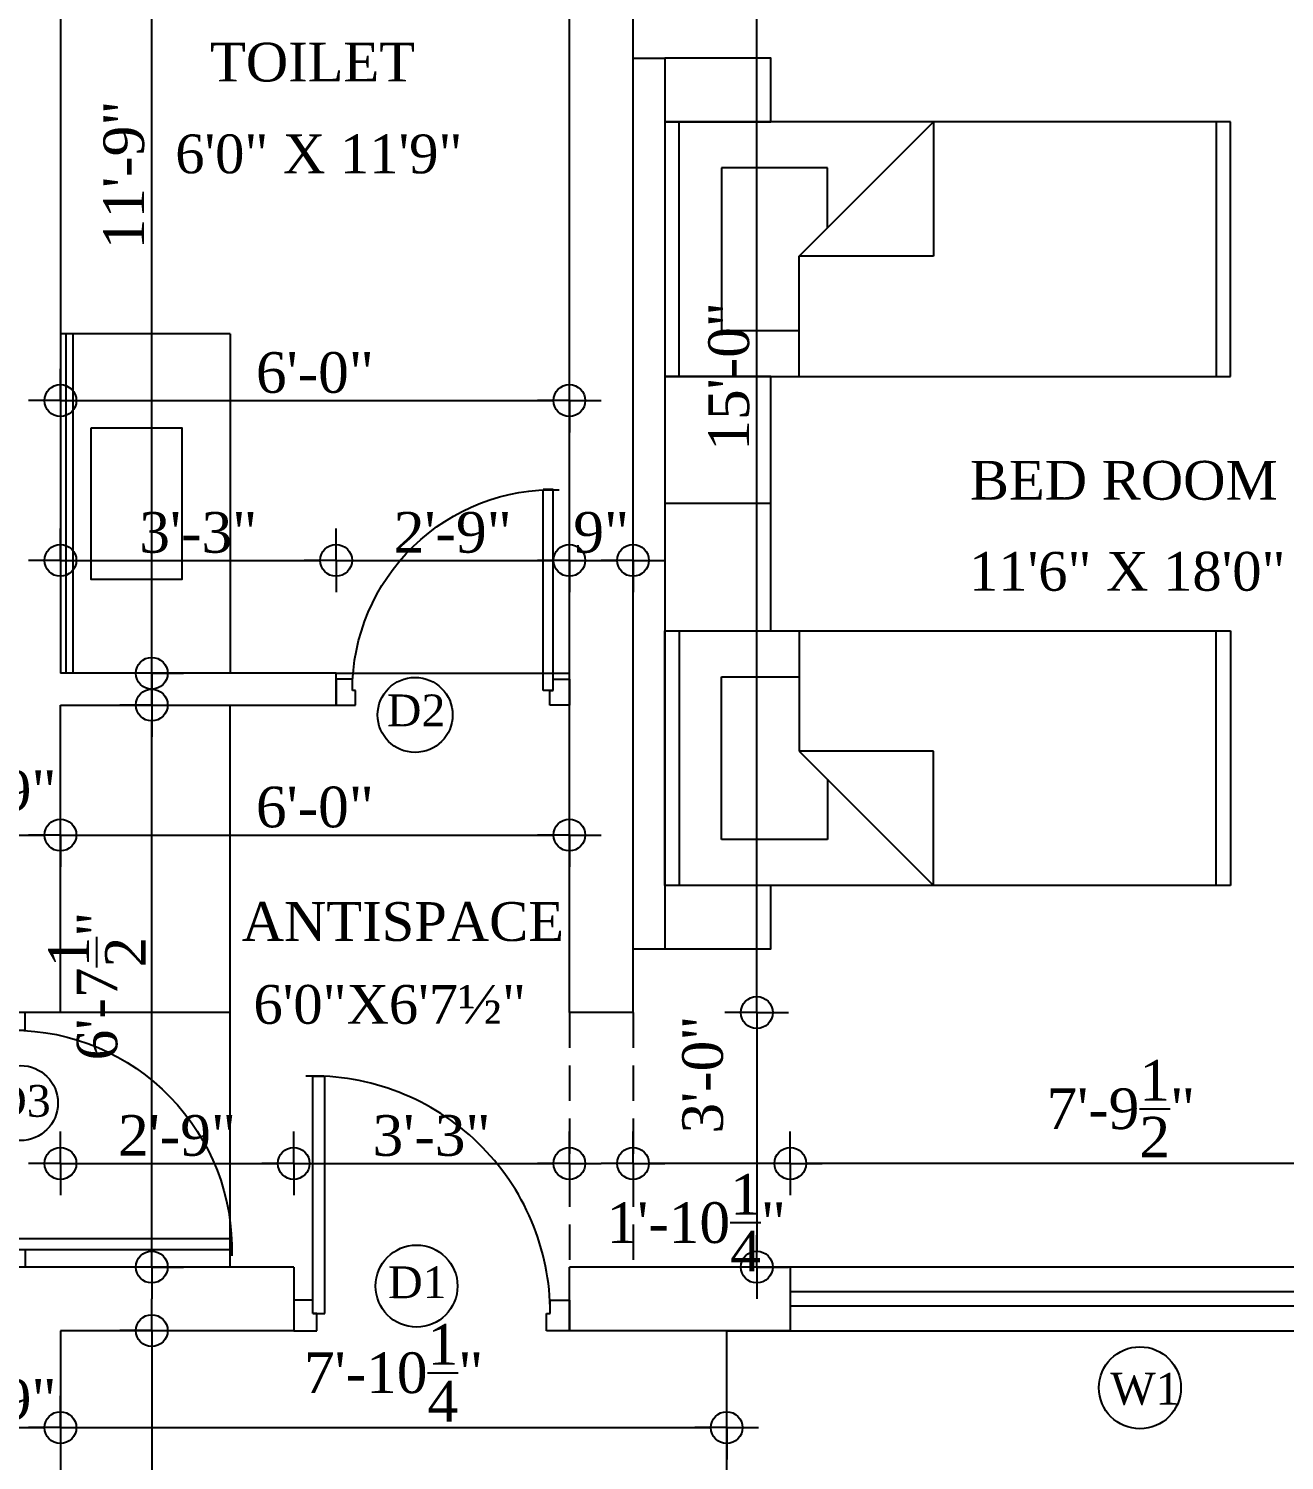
# Model space of a CAD drawing. Extents: x -4781 to 3971, y -2954 to -1072.
# Drawn here: x -2058 to -1880.4, y -2095 to -1892.5 of the extents above; entities that cross this region are included whole.
import ezdxf

# ---------------------------------------------------------------- set-up
doc = ezdxf.new("R2010")
doc.units = 0
doc.header["$LTSCALE"] = 20
doc.header["$MEASUREMENT"] = 0
doc.header["$PDMODE"] = 34
doc.linetypes.add('HIDDEN', pattern=[0.375, 0.25, -0.125])
doc.layers.get('0').update_dxf_attribs({"linetype": 'CONTINUOUS'})
doc.layers.get('DEFPOINTS').update_dxf_attribs({"linetype": 'CONTINUOUS'})
doc.layers.add('area', color=3, linetype='CONTINUOUS', plot=False)
for name, color, linetype in [('DIMLINE', 254, 'CONTINUOUS'), ('DOOR', 1, 'CONTINUOUS'), ('DOOR TEXT', 2, 'CONTINUOUS'), ('FURN', 10, 'CONTINUOUS'), ('glass', 4, 'CONTINUOUS'), ('PLUMBING', 6, 'CONTINUOUS'), ('text', 2, 'CONTINUOUS'), ('wall', 13, 'CONTINUOUS'), ('WINDOW', 4, 'CONTINUOUS'), ('window sill', 5, 'CONTINUOUS'), ('windowtext', 2, 'CONTINUOUS')]:
    doc.layers.add(name, color=color, linetype=linetype)
doc.styles.add('DIMTEXT', font='times_1.ttf')
doc.styles.add('style5', font='times_1.ttf')
doc.dimstyles.new('ARCH_48_0', dxfattribs={"dimtxt": 5.75, "dimasz": 2.25, "dimexe": 0.25, "dimexo": 0, "dimgap": 1, "dimtad": 1, "dimzin": 3, "dimdsep": 46, "dimlunit": 4, "dimtxsty": 'DIMTEXT', "dimblk": 'BLK', "dimcen": 0, "dimdle": 0.09375, "dimse1": 1, "dimse2": 1, "dimclrd": 254, "dimclrt": 3, "dimadec": 1, "dimazin": 0, "dimtfac": 1, "dimtix": 1, "dimtmove": 2, "dimatfit": 3, "dimldrblk": 'NONE', "dimfxl": 0.25, "dimtvp": 1.4625, "dimtolj": 1, "dimtzin": 15, "dimarcsym": 0})

# ---------------------------------------------------------------- blocks, each defined once
blk = doc.blocks.new('DR1H902')
at = {"color": 0}
for p, q in [((-0.5, 0), (-0.5, 1)), ((-0.5, 1), (-0.45, 1)), ((-0.45, 0), (-0.45, 1)), ((-0.5, 0), (-0.45, 0))]:
    blk.add_line(p, q, dxfattribs=at)
blk.add_arc((-0.5, 0), 1, 0, 91.70698, dxfattribs=at)
blk = doc.blocks.new('A$C3B4262AC')
at = {"layer": 'DOOR'}
for p, q in [((0, 4), (0, 0)), ((2.5, 4), (0, 4)), ((2.5, 2.25), (2.5, 4)), ((3, 2.25), (2.5, 2.25)), ((3, 0), (3, 2.25)), ((0, 0), (3, 0))]:
    blk.add_line(p, q, dxfattribs=at)
blk = doc.blocks.new('A$C1F9E242A')
blk.add_blockref('A$C3B4262AC', (0, 0))
at = {"xscale": -1}
blk.add_blockref('A$C3B4262AC', (36, 0), dxfattribs=at)
at = {"layer": 'DOOR', "xscale": -31, "yscale": 31, "zscale": 68.88888888888889}
blk.add_blockref('DR1H902', (18, 2.25), dxfattribs=at)
blk = doc.blocks.new('*U33')
at = {"xscale": -1}
blk.add_blockref('A$C1F9E242A', (0, -2), dxfattribs=at)
blk = doc.blocks.new('*U34')
at = {"xscale": -1}
blk.add_blockref('A$C1F9E242A', (0, -2), dxfattribs=at)
blk = doc.blocks.new('RECTANG')
for p, q in [((1, 1), (0, 1)), ((0, 1), (0, 0)), ((1, 0), (1, 1)), ((0, 0), (1, 0))]:
    blk.add_line(p, q)
blk = doc.blocks.new('BEDHOSP')
at = {"color": 0}
for p, q in [((-78, -18), (-78, 18)), ((-19, 18), (-19, 1)), ((-2, 18), (-2, -18)), ((-8, 11.5), (-19, 11.5)), ((-8, -11.5), (-8, 11.5)), ((-19, 1), (-38, -18)), ((-38, -18), (-38, 1)), ((-38, 1), (-19, 1)), ((-23, -3), (-23, -11.5)), ((-23, -11.5), (-8, -11.5))]:
    blk.add_line(p, q, dxfattribs=at)
at = {"color": 0, "xscale": 80, "yscale": 36, "zscale": 80}
blk.add_blockref('RECTANG', (-80, -18), dxfattribs=at)
blk = doc.blocks.new('BLK')
for q in [(0, 2), (-2, 0), (2, 0), (0, -2)]:
    blk.add_line((0, 0), q)
blk.add_circle((0, 0), 1)
blk = doc.blocks.new('*D87')
at = {"layer": 'DEFPOINTS', "color": 0, "lineweight": -2, "transparency": 16777216}
for p in [(-2053.55, -2006.54), (-2062.55, -2067.65), (-2053.55, -2067.65)]:
    blk.add_point(p, dxfattribs=at)
at = {"layer": 'DIMLINE', "color": 254, "lineweight": -2, "transparency": 16777216}
blk.add_line((-2060.3, -2006.54), (-2055.8, -2006.54), dxfattribs=at)
at = {"layer": 'DIMLINE', "color": 254, "lineweight": -2, "transparency": 16777216, "xscale": 2.25, "yscale": 2.25, "zscale": 2.25, "rotation": 180}
blk.add_blockref('BLK', (-2062.55, -2006.54), dxfattribs=at)
at = {"layer": 'DIMLINE', "color": 254, "lineweight": -2, "transparency": 16777216, "xscale": 2.25, "yscale": 2.25, "zscale": 2.25}
blk.add_blockref('BLK', (-2053.55, -2006.54), dxfattribs=at)
at = {"layer": 'DIMLINE', "color": 3, "lineweight": -2, "transparency": 16777216, "insert": (-2058.05, -2000.31), "char_height": 5.75, "attachment_point": 5, "style": 'DIMTEXT'}
blk.add_mtext('\\A1;9"', dxfattribs=at)
blk = doc.blocks.new('_None')
blk = doc.blocks.new('*D88')
at = {"layer": 'DEFPOINTS', "color": 0, "lineweight": -2, "transparency": 16777216}
for p in [(-2020.55, -2053), (-2053.55, -2067.65), (-2020.55, -2067.65)]:
    blk.add_point(p, dxfattribs=at)
at = {"layer": 'DIMLINE', "color": 254, "lineweight": -2, "transparency": 16777216}
blk.add_line((-2051.3, -2053), (-2022.8, -2053), dxfattribs=at)
at = {"layer": 'DIMLINE', "color": 254, "lineweight": -2, "transparency": 16777216, "xscale": 2.25, "yscale": 2.25, "zscale": 2.25, "rotation": 180}
blk.add_blockref('BLK', (-2053.55, -2053), dxfattribs=at)
at = {"layer": 'DIMLINE', "color": 254, "lineweight": -2, "transparency": 16777216, "xscale": 2.25, "yscale": 2.25, "zscale": 2.25}
blk.add_blockref('BLK', (-2020.55, -2053), dxfattribs=at)
at = {"layer": 'DIMLINE', "color": 3, "lineweight": -2, "transparency": 16777216, "insert": (-2037.05, -2049.07), "char_height": 5.75, "attachment_point": 5, "style": 'DIMTEXT'}
blk.add_mtext('\\A1;2\'-9"', dxfattribs=at)
blk = doc.blocks.new('*D89')
at = {"layer": 'DEFPOINTS', "color": 0, "lineweight": -2, "transparency": 16777216}
for p in [(-1981.55, -2053), (-2020.55, -2067.65), (-1981.55, -2067.66)]:
    blk.add_point(p, dxfattribs=at)
at = {"layer": 'DIMLINE', "color": 254, "lineweight": -2, "transparency": 16777216}
blk.add_line((-2018.3, -2053), (-1983.8, -2053), dxfattribs=at)
at = {"layer": 'DIMLINE', "color": 254, "lineweight": -2, "transparency": 16777216, "xscale": 2.25, "yscale": 2.25, "zscale": 2.25, "rotation": 180}
blk.add_blockref('BLK', (-2020.55, -2053), dxfattribs=at)
at = {"layer": 'DIMLINE', "color": 254, "lineweight": -2, "transparency": 16777216, "xscale": 2.25, "yscale": 2.25, "zscale": 2.25}
blk.add_blockref('BLK', (-1981.55, -2053), dxfattribs=at)
at = {"layer": 'DIMLINE', "color": 3, "lineweight": -2, "transparency": 16777216, "insert": (-2001.05, -2049.08), "char_height": 5.75, "attachment_point": 5, "style": 'DIMTEXT'}
blk.add_mtext('\\A1;3\'-3"', dxfattribs=at)
blk = doc.blocks.new('*D102')
at = {"layer": 'DEFPOINTS', "color": 0, "lineweight": -2, "transparency": 16777216}
for p in [(-2014.55, -1967.68), (-2053.55, -1983.65), (-2014.55, -1983.65)]:
    blk.add_point(p, dxfattribs=at)
at = {"layer": 'DIMLINE', "color": 254, "lineweight": -2, "transparency": 16777216}
blk.add_line((-2051.3, -1967.68), (-2016.8, -1967.68), dxfattribs=at)
at = {"layer": 'DIMLINE', "color": 254, "lineweight": -2, "transparency": 16777216, "xscale": 2.25, "yscale": 2.25, "zscale": 2.25, "rotation": 180}
blk.add_blockref('BLK', (-2053.55, -1967.68), dxfattribs=at)
at = {"layer": 'DIMLINE', "color": 254, "lineweight": -2, "transparency": 16777216, "xscale": 2.25, "yscale": 2.25, "zscale": 2.25}
blk.add_blockref('BLK', (-2014.55, -1967.68), dxfattribs=at)
at = {"layer": 'DIMLINE', "color": 3, "lineweight": -2, "transparency": 16777216, "insert": (-2034.05, -1963.76), "char_height": 5.75, "attachment_point": 5, "style": 'DIMTEXT'}
blk.add_mtext('\\A1;3\'-3"', dxfattribs=at)
blk = doc.blocks.new('*D103')
at = {"layer": 'DEFPOINTS', "color": 0, "lineweight": -2, "transparency": 16777216}
for p in [(-1981.55, -1967.68), (-2014.55, -1983.65), (-1981.55, -1983.65)]:
    blk.add_point(p, dxfattribs=at)
at = {"layer": 'DIMLINE', "color": 254, "lineweight": -2, "transparency": 16777216}
blk.add_line((-2012.3, -1967.68), (-1983.8, -1967.68), dxfattribs=at)
at = {"layer": 'DIMLINE', "color": 254, "lineweight": -2, "transparency": 16777216, "xscale": 2.25, "yscale": 2.25, "zscale": 2.25, "rotation": 180}
blk.add_blockref('BLK', (-2014.55, -1967.68), dxfattribs=at)
at = {"layer": 'DIMLINE', "color": 254, "lineweight": -2, "transparency": 16777216, "xscale": 2.25, "yscale": 2.25, "zscale": 2.25}
blk.add_blockref('BLK', (-1981.55, -1967.68), dxfattribs=at)
at = {"layer": 'DIMLINE', "color": 3, "lineweight": -2, "transparency": 16777216, "insert": (-1998.05, -1963.75), "char_height": 5.75, "attachment_point": 5, "style": 'DIMTEXT'}
blk.add_mtext('\\A1;2\'-9"', dxfattribs=at)
blk = doc.blocks.new('*D104')
at = {"layer": 'DEFPOINTS', "color": 0, "lineweight": -2, "transparency": 16777216}
for p in [(-2053.55, -1988.15), (-2040.63, -1988.15), (-2053.55, -2067.65)]:
    blk.add_point(p, dxfattribs=at)
at = {"layer": 'DIMLINE', "color": 254, "lineweight": -2, "transparency": 16777216}
blk.add_line((-2040.63, -2065.4), (-2040.63, -1990.4), dxfattribs=at)
at = {"layer": 'DIMLINE', "color": 254, "lineweight": -2, "transparency": 16777216, "xscale": 2.25, "yscale": 2.25, "zscale": 2.25}
for p, rotation in [((-2040.63, -1988.15), 90), ((-2040.63, -2067.65), 270)]:
    blk.add_blockref('BLK', p, dxfattribs=dict(at, rotation=rotation))
at = {"layer": 'DIMLINE', "color": 3, "lineweight": -2, "transparency": 16777216, "insert": (-2048.38, -2027.9), "char_height": 5.75, "attachment_point": 5, "rotation": 90, "style": 'DIMTEXT'}
blk.add_mtext('\\A1;6\'-7{\\H1.000000x;\\S1/2;}"', dxfattribs=at)
blk = doc.blocks.new('*D105')
at = {"layer": 'DEFPOINTS', "color": 0, "lineweight": -2, "transparency": 16777216}
for p in [(-2053.55, -2001.7), (-1981.55, -2001.7), (-1981.55, -2006.54)]:
    blk.add_point(p, dxfattribs=at)
at = {"layer": 'DIMLINE', "color": 254, "lineweight": -2, "transparency": 16777216}
blk.add_line((-2051.3, -2006.54), (-1983.8, -2006.54), dxfattribs=at)
at = {"layer": 'DIMLINE', "color": 254, "lineweight": -2, "transparency": 16777216, "xscale": 2.25, "yscale": 2.25, "zscale": 2.25, "rotation": 180}
blk.add_blockref('BLK', (-2053.55, -2006.54), dxfattribs=at)
at = {"layer": 'DIMLINE', "color": 254, "lineweight": -2, "transparency": 16777216, "xscale": 2.25, "yscale": 2.25, "zscale": 2.25}
blk.add_blockref('BLK', (-1981.55, -2006.54), dxfattribs=at)
at = {"layer": 'DIMLINE', "color": 3, "lineweight": -2, "transparency": 16777216, "insert": (-2017.55, -2002.61), "char_height": 5.75, "attachment_point": 5, "style": 'DIMTEXT'}
blk.add_mtext('\\A1;6\'-0"', dxfattribs=at)
blk = doc.blocks.new('*D108')
at = {"layer": 'DEFPOINTS', "color": 0, "lineweight": -2, "transparency": 16777216}
for p in [(-1972.55, -1967.68), (-1981.55, -1978.94), (-1972.55, -1978.94)]:
    blk.add_point(p, dxfattribs=at)
at = {"layer": 'DIMLINE', "color": 254, "lineweight": -2, "transparency": 16777216}
blk.add_line((-1979.3, -1967.68), (-1974.8, -1967.68), dxfattribs=at)
at = {"layer": 'DIMLINE', "color": 254, "lineweight": -2, "transparency": 16777216, "xscale": 2.25, "yscale": 2.25, "zscale": 2.25, "rotation": 180}
blk.add_blockref('BLK', (-1981.55, -1967.68), dxfattribs=at)
at = {"layer": 'DIMLINE', "color": 254, "lineweight": -2, "transparency": 16777216, "xscale": 2.25, "yscale": 2.25, "zscale": 2.25}
blk.add_blockref('BLK', (-1972.55, -1967.68), dxfattribs=at)
at = {"layer": 'DIMLINE', "color": 3, "lineweight": -2, "transparency": 16777216, "insert": (-1977.05, -1963.75), "char_height": 5.75, "attachment_point": 5, "style": 'DIMTEXT'}
blk.add_mtext('\\A1;9"', dxfattribs=at)
blk = doc.blocks.new('*D113')
at = {"layer": 'DEFPOINTS', "color": 0, "lineweight": -2, "transparency": 16777216}
for p in [(-1959.14, -1851.65), (-1869.89, -1851.65), (-1834.55, -1896.65)]:
    blk.add_point(p, dxfattribs=at)
at = {"layer": 'DIMLINE', "color": 254, "lineweight": -2, "transparency": 16777216}
blk.add_line((-1869.89, -1894.4), (-1869.89, -1853.9), dxfattribs=at)
at = {"layer": 'DIMLINE', "color": 254, "lineweight": -2, "transparency": 16777216, "xscale": 2.25, "yscale": 2.25, "zscale": 2.25}
for p, rotation in [((-1869.89, -1851.65), 90), ((-1869.89, -1896.65), 270)]:
    blk.add_blockref('BLK', p, dxfattribs=dict(at, rotation=rotation))
at = {"layer": 'DIMLINE', "color": 3, "lineweight": -2, "transparency": 16777216, "insert": (-1873.82, -1874.15), "char_height": 5.75, "attachment_point": 5, "rotation": 90, "style": 'DIMTEXT'}
blk.add_mtext('\\A1;3\'-9"', dxfattribs=at)
blk = doc.blocks.new('*D117')
at = {"layer": 'DEFPOINTS', "color": 0, "lineweight": -2, "transparency": 16777216}
for p in [(-1972.55, -2031.65), (-1972.55, -2067.65), (-1955.04, -2067.65)]:
    blk.add_point(p, dxfattribs=at)
at = {"layer": 'DIMLINE', "color": 254, "lineweight": -2, "transparency": 16777216}
blk.add_line((-1955.04, -2033.9), (-1955.04, -2065.4), dxfattribs=at)
at = {"layer": 'DIMLINE', "color": 254, "lineweight": -2, "transparency": 16777216, "xscale": 2.25, "yscale": 2.25, "zscale": 2.25}
for p, rotation in [((-1955.04, -2031.65), 90), ((-1955.04, -2067.65), 270)]:
    blk.add_blockref('BLK', p, dxfattribs=dict(at, rotation=rotation))
at = {"layer": 'DIMLINE', "color": 3, "lineweight": -2, "transparency": 16777216, "insert": (-1962.67, -2040.43), "char_height": 5.75, "attachment_point": 5, "rotation": 90, "style": 'DIMTEXT'}
blk.add_mtext('\\A1;3\'-0"', dxfattribs=at)
blk = doc.blocks.new('*D118')
at = {"layer": 'DEFPOINTS', "color": 0, "lineweight": -2, "transparency": 16777216}
for p in [(-1959.54, -1851.65), (-1955.04, -1851.65), (-1972.55, -2031.65)]:
    blk.add_point(p, dxfattribs=at)
at = {"layer": 'DIMLINE', "color": 254, "lineweight": -2, "transparency": 16777216}
blk.add_line((-1955.04, -2029.4), (-1955.04, -1853.9), dxfattribs=at)
at = {"layer": 'DIMLINE', "color": 254, "lineweight": -2, "transparency": 16777216, "xscale": 2.25, "yscale": 2.25, "zscale": 2.25}
for p, rotation in [((-1955.04, -1851.65), 90), ((-1955.04, -2031.65), 270)]:
    blk.add_blockref('BLK', p, dxfattribs=dict(at, rotation=rotation))
at = {"layer": 'DIMLINE', "color": 3, "lineweight": -2, "transparency": 16777216, "insert": (-1958.97, -1941.65), "char_height": 5.75, "attachment_point": 5, "rotation": 90, "style": 'DIMTEXT'}
blk.add_mtext('\\A1;15\'-0"', dxfattribs=at)
blk = doc.blocks.new('*D121')
at = {"layer": 'DEFPOINTS', "color": 0, "lineweight": -2, "transparency": 16777216}
for p in [(-1950.3, -2053), (-1950.3, -2067.65), (-1856.8, -2067.65)]:
    blk.add_point(p, dxfattribs=at)
at = {"layer": 'DIMLINE', "color": 254, "lineweight": -2, "transparency": 16777216}
blk.add_line((-1859.05, -2053), (-1948.05, -2053), dxfattribs=at)
at = {"layer": 'DIMLINE', "color": 254, "lineweight": -2, "transparency": 16777216, "xscale": 2.25, "yscale": 2.25, "zscale": 2.25, "rotation": 180}
blk.add_blockref('BLK', (-1950.3, -2053), dxfattribs=at)
at = {"layer": 'DIMLINE', "color": 254, "lineweight": -2, "transparency": 16777216, "xscale": 2.25, "yscale": 2.25, "zscale": 2.25}
blk.add_blockref('BLK', (-1856.8, -2053), dxfattribs=at)
at = {"layer": 'DIMLINE', "color": 3, "lineweight": -2, "transparency": 16777216, "insert": (-1903.55, -2045.25), "char_height": 5.75, "attachment_point": 5, "style": 'DIMTEXT'}
blk.add_mtext('\\A1;7\'-9{\\H1.000000x;\\S1/2;}"', dxfattribs=at)
blk = doc.blocks.new('*D122')
at = {"layer": 'DEFPOINTS', "color": 0, "lineweight": -2, "transparency": 16777216}
for p in [(-1972.55, -2053), (-1972.55, -2067.65), (-1950.3, -2067.65)]:
    blk.add_point(p, dxfattribs=at)
at = {"layer": 'DIMLINE', "color": 254, "lineweight": -2, "transparency": 16777216}
blk.add_line((-1952.55, -2053), (-1970.3, -2053), dxfattribs=at)
at = {"layer": 'DIMLINE', "color": 254, "lineweight": -2, "transparency": 16777216, "xscale": 2.25, "yscale": 2.25, "zscale": 2.25, "rotation": 180}
blk.add_blockref('BLK', (-1972.55, -2053), dxfattribs=at)
at = {"layer": 'DIMLINE', "color": 254, "lineweight": -2, "transparency": 16777216, "xscale": 2.25, "yscale": 2.25, "zscale": 2.25}
blk.add_blockref('BLK', (-1950.3, -2053), dxfattribs=at)
at = {"layer": 'DIMLINE', "color": 3, "lineweight": -2, "transparency": 16777216, "insert": (-1963.61, -2061.37), "char_height": 5.75, "attachment_point": 5, "style": 'DIMTEXT'}
blk.add_mtext('\\A1;1\'-10{\\H1.000000x;\\S1/4;}"', dxfattribs=at)
blk = doc.blocks.new('*D124')
at = {"layer": 'DEFPOINTS', "color": 0, "lineweight": -2, "transparency": 16777216}
for p in [(-1981.55, -1945.07), (-2053.55, -1956.28), (-1981.55, -1956.28)]:
    blk.add_point(p, dxfattribs=at)
at = {"layer": 'DIMLINE', "color": 254, "lineweight": -2, "transparency": 16777216}
blk.add_line((-2051.3, -1945.07), (-1983.8, -1945.07), dxfattribs=at)
at = {"layer": 'DIMLINE', "color": 254, "lineweight": -2, "transparency": 16777216, "xscale": 2.25, "yscale": 2.25, "zscale": 2.25, "rotation": 180}
blk.add_blockref('BLK', (-2053.55, -1945.07), dxfattribs=at)
at = {"layer": 'DIMLINE', "color": 254, "lineweight": -2, "transparency": 16777216, "xscale": 2.25, "yscale": 2.25, "zscale": 2.25}
blk.add_blockref('BLK', (-1981.55, -1945.07), dxfattribs=at)
at = {"layer": 'DIMLINE', "color": 3, "lineweight": -2, "transparency": 16777216, "insert": (-2017.55, -1941.14), "char_height": 5.75, "attachment_point": 5, "style": 'DIMTEXT'}
blk.add_mtext('\\A1;6\'-0"', dxfattribs=at)
blk = doc.blocks.new('*D151')
at = {"layer": 'DEFPOINTS', "color": 0, "lineweight": -2, "transparency": 16777216}
for p in [(-2053.55, -2090.37), (-2062.55, -2136.65), (-2053.55, -2136.65)]:
    blk.add_point(p, dxfattribs=at)
at = {"layer": 'DIMLINE', "color": 254, "lineweight": -2, "transparency": 16777216}
blk.add_line((-2060.3, -2090.37), (-2055.8, -2090.37), dxfattribs=at)
at = {"layer": 'DIMLINE', "color": 254, "lineweight": -2, "transparency": 16777216, "xscale": 2.25, "yscale": 2.25, "zscale": 2.25, "rotation": 180}
blk.add_blockref('BLK', (-2062.55, -2090.37), dxfattribs=at)
at = {"layer": 'DIMLINE', "color": 254, "lineweight": -2, "transparency": 16777216, "xscale": 2.25, "yscale": 2.25, "zscale": 2.25}
blk.add_blockref('BLK', (-2053.55, -2090.37), dxfattribs=at)
at = {"layer": 'DIMLINE', "color": 3, "lineweight": -2, "transparency": 16777216, "insert": (-2058.05, -2086.43), "char_height": 5.75, "attachment_point": 5, "style": 'DIMTEXT'}
blk.add_mtext('\\A1;9"', dxfattribs=at)
blk = doc.blocks.new('*D154')
at = {"layer": 'DEFPOINTS', "color": 0, "lineweight": -2, "transparency": 16777216}
for p in [(-1959.3, -2090.37), (-2053.55, -2111.66), (-1959.3, -2111.66)]:
    blk.add_point(p, dxfattribs=at)
at = {"layer": 'DIMLINE', "color": 254, "lineweight": -2, "transparency": 16777216}
blk.add_line((-2051.3, -2090.37), (-1961.55, -2090.37), dxfattribs=at)
at = {"layer": 'DIMLINE', "color": 254, "lineweight": -2, "transparency": 16777216, "xscale": 2.25, "yscale": 2.25, "zscale": 2.25, "rotation": 180}
blk.add_blockref('BLK', (-2053.55, -2090.37), dxfattribs=at)
at = {"layer": 'DIMLINE', "color": 254, "lineweight": -2, "transparency": 16777216, "xscale": 2.25, "yscale": 2.25, "zscale": 2.25}
blk.add_blockref('BLK', (-1959.3, -2090.37), dxfattribs=at)
at = {"layer": 'DIMLINE', "color": 3, "lineweight": -2, "transparency": 16777216, "insert": (-2006.42, -2082.61), "char_height": 5.75, "attachment_point": 5, "style": 'DIMTEXT'}
blk.add_mtext('\\A1;7\'-10{\\H1.000000x;\\S1/4;}"', dxfattribs=at)
blk = doc.blocks.new('*D155')
at = {"layer": 'DEFPOINTS', "color": 0, "lineweight": -2, "transparency": 16777216}
for p in [(-2053.55, -2076.65), (-2053.55, -2136.65), (-2040.63, -2136.65)]:
    blk.add_point(p, dxfattribs=at)
at = {"layer": 'DIMLINE', "color": 254, "lineweight": -2, "transparency": 16777216}
blk.add_line((-2040.63, -2078.9), (-2040.63, -2134.4), dxfattribs=at)
at = {"layer": 'DIMLINE', "color": 254, "lineweight": -2, "transparency": 16777216, "xscale": 2.25, "yscale": 2.25, "zscale": 2.25}
for p, rotation in [((-2040.63, -2076.65), 90), ((-2040.63, -2136.65), 270)]:
    blk.add_blockref('BLK', p, dxfattribs=dict(at, rotation=rotation))
at = {"layer": 'DIMLINE', "color": 3, "lineweight": -2, "transparency": 16777216, "insert": (-2044.55, -2106.65), "char_height": 5.75, "attachment_point": 5, "rotation": 90, "style": 'DIMTEXT'}
blk.add_mtext('\\A1;5\'-0"', dxfattribs=at)
blk = doc.blocks.new('*D203')
at = {"layer": 'DEFPOINTS', "color": 0, "lineweight": -2, "transparency": 16777216}
for p in [(-2040.63, -1842.65), (-2009.07, -1842.65), (-2014.55, -1983.65)]:
    blk.add_point(p, dxfattribs=at)
at = {"layer": 'DIMLINE', "color": 254, "lineweight": -2, "transparency": 16777216}
blk.add_line((-2040.63, -1981.4), (-2040.63, -1844.9), dxfattribs=at)
at = {"layer": 'DIMLINE', "color": 254, "lineweight": -2, "transparency": 16777216, "xscale": 2.25, "yscale": 2.25, "zscale": 2.25}
for p, rotation in [((-2040.63, -1842.65), 90), ((-2040.63, -1983.65), 270)]:
    blk.add_blockref('BLK', p, dxfattribs=dict(at, rotation=rotation))
at = {"layer": 'DIMLINE', "color": 3, "lineweight": -2, "transparency": 16777216, "insert": (-2044.56, -1913.15), "char_height": 5.75, "attachment_point": 5, "rotation": 90, "style": 'DIMTEXT'}
blk.add_mtext('\\A1;11\'-9"', dxfattribs=at)

msp = doc.modelspace()

# ---------------------------------------------------------------- linework, layer by layer
for p, q in [((-2029.546, -1935.654), (-2053.546, -1935.654)), ((-2029.546, -1935.654), (-2029.546, -1983.654)), ((-2014.546, -1983.654), (-1981.546, -1983.654)), ((-2029.545, -2031.654), (-2053.545, -2031.654)), ((-1959.296, -2145.654), (-1959.296, -2076.654))]:
    msp.add_line(p, q)
at = {"lineweight": -2}
msp.add_line((-2029.545, -2067.654), (-2029.545, -1988.154), dxfattribs=at)
at = {"linetype": 'HIDDEN'}
for p, q in [((-1981.545, -2031.654), (-1981.545, -2067.654)), ((-1972.545, -2031.654), (-1972.545, -2067.654))]:
    msp.add_line(p, q, dxfattribs=at)
at = {"layer": 'area', "lineweight": -2}
msp.add_lwpolyline([(-2272.546, -1713.654), (-2272.546, -1842.654), (-2290.546, -1842.654), (-2290.546, -2076.654), (-2156.796, -2076.654), (-2156.796, -2145.654), (-1959.296, -2145.654), (-1959.296, -2076.654), (-1825.546, -2076.654), (-1825.546, -1842.654), (-1843.546, -1842.654), (-1843.546, -1713.654), (-1981.546, -1713.654), (-1981.546, -1737.654), (-2134.546, -1737.654), (-2134.546, -1713.654), (-2272.546, -1713.654)], dxfattribs=at)
at = {"layer": 'DOOR TEXT', "color": 7}
for centre, radius in [((-2003.374, -1989.543), 5.306), ((-2059.205, -2044.451), 5.306), ((-2003.174, -2070.345), 5.796)]:
    msp.add_circle(centre, radius, dxfattribs=at)
at = {"layer": 'FURN'}
msp.add_line((-1953.046, -1959.654), (-1968.046, -1959.654), dxfattribs=at)
for points in [[(-1968.046, -1905.654), (-1953.046, -1905.654), (-1953.046, -1896.654), (-1968.046, -1896.654)], [(-1953.046, -1977.654), (-1953.046, -1941.654), (-1968.046, -1941.654), (-1968.046, -1977.654)], [(-1968.046, -2022.654), (-1953.046, -2022.654), (-1953.046, -2013.654), (-1968.046, -2013.654)]]:
    msp.add_lwpolyline(points, close=True, dxfattribs=at)
at = {"layer": 'glass'}
for p, q in [((-2052.796, -1935.654), (-2052.796, -1983.654)), ((-2051.796, -1935.654), (-2051.796, -1983.654))]:
    msp.add_line(p, q, dxfattribs=at)
at = {"layer": 'PLUMBING'}
msp.add_lwpolyline([(-2049.218, -1948.947), (-2036.394, -1948.947), (-2036.394, -1970.362), (-2049.218, -1970.362)], close=True, dxfattribs=at)
at = {"layer": 'wall'}
for p, q in [((-1981.545, -2031.654), (-1981.546, -1746.654)), ((-2053.546, -1842.654), (-2053.546, -1983.654)), ((-1972.545, -2031.654), (-1972.546, -1851.654)), ((-1972.546, -1896.654), (-1968.046, -1896.654)), ((-1968.046, -1896.654), (-1968.046, -2022.654)), ((-2014.546, -1983.654), (-2053.546, -1983.654)), ((-2014.546, -1988.154), (-2014.546, -1983.654)), ((-2053.546, -2031.654), (-2053.546, -1988.154)), ((-2053.546, -1988.154), (-2014.546, -1988.154)), ((-1972.545, -2022.654), (-1968.046, -2022.654)), ((-2053.545, -2031.654), (-2062.546, -2031.654)), ((-1972.545, -2031.654), (-1981.545, -2031.654)), ((-2020.545, -2067.654), (-2020.545, -2076.654)), ((-1981.547, -2076.654), (-1981.545, -2067.654)), ((-1950.296, -2067.654), (-1981.545, -2067.654)), ((-1950.296, -2076.654), (-1950.296, -2067.654)), ((-2020.545, -2076.654), (-2053.546, -2076.654)), ((-2053.546, -2076.654), (-2053.546, -2145.654)), ((-1950.296, -2076.654), (-1981.545, -2076.654))]:
    msp.add_line(p, q, dxfattribs=at)
at = {"layer": 'wall', "lineweight": -2}
msp.add_line((-2020.545, -2067.654), (-2095.547, -2067.654), dxfattribs=at)
at = {"layer": 'WINDOW'}
for p, q in [((-1856.796, -2071.154), (-1950.296, -2071.154)), ((-1950.296, -2073.154), (-1856.796, -2073.154))]:
    msp.add_line(p, q, dxfattribs=at)
at = {"layer": 'window sill'}
for p, q in [((-1856.796, -2067.654), (-1950.296, -2067.654)), ((-1950.296, -2076.654), (-1856.796, -2076.654))]:
    msp.add_line(p, q, dxfattribs=at)
at = {"layer": 'windowtext', "color": 7}
msp.add_circle((-1900.841, -2084.734), 5.796, dxfattribs=at)

# ---------------------------------------------------------------- block references
at = {"layer": 'DOOR'}
for name, p, xscale, yscale, zscale in [('*U33', (-2014.545, -1986.321), -0.9166267099694778, 0.9166267099615197, 0.9166267099589175), ('*U34', (-1981.547, -2074.488), 1.083288301044377, 1.083288301044377, 1.083288301042742)]:
    msp.add_blockref(name, p, dxfattribs=dict(at, xscale=xscale, yscale=yscale, zscale=zscale))
at = {"layer": 'DOOR', "xscale": -1, "rotation": 270}
msp.add_blockref('*U34', (-2060.546, -2031.654), dxfattribs=at)
at = {"layer": 'FURN', "rotation": 180}
msp.add_blockref('BEDHOSP', (-1968.046, -1923.654), dxfattribs=at)
at = {"layer": 'FURN', "xscale": -1}
msp.add_blockref('BEDHOSP', (-1968.046, -1995.654), dxfattribs=at)

# ---------------------------------------------------------------- texts
at = {"layer": 'DOOR TEXT', "style": 'style5'}
for s, p in [('D2', (-2007.379, -1991.145)), ('D3', (-2063.209, -2046.392)), ('D1', (-2007.203, -2072.056))]:
    msp.add_text(s, height=4.4913, dxfattribs=at).set_placement(p)
at = {"layer": 'text', "style": 'style5'}
for s, height, p in [('TOILET', 5.4893, (-2032.387, -1899.93)), ('6\'0" X 11\'9"', 5.48935, (-2037.308, -1912.914)), ('BED ROOM', 5.4893, (-1924.9, -1959.091)), ('11\'6" X 18\'0"', 5.48935, (-1925.017, -1971.974)), ('ANTISPACE', 5.4893, (-2027.914, -2021.515)), ('6\'0"X6\'7½"', 5.4893, (-2026.241, -2033.24))]:
    msp.add_text(s, height=height, dxfattribs=at).set_placement(p)
at = {"layer": 'windowtext', "style": 'style5'}
msp.add_text('W1', height=4.4913, dxfattribs=at).set_placement((-1905.029, -2087.103))

# ---------------------------------------------------------------- dimensions: what is measured, and where the dimension line sits
at = {"layer": 'DIMLINE', "lineweight": -2}
for base, p1, p2, angle, picture, middle in [((-2040.625, -1842.654), (-2014.546, -1983.654), (-2009.066, -1842.654), 90, '*D203', (-2044.558, -1913.154)), ((-1955.041, -1851.654), (-1972.546, -2031.654), (-1959.541, -1851.654), 90, '*D118', (-1958.966, -1941.654)), ((-1869.886, -1851.654), (-1834.546, -1896.654), (-1959.136, -1851.654), 90, '*D113', (-1873.819, -1874.154)), ((-2040.625, -1988.154), (-2053.546, -2067.654), (-2053.546, -1988.154), 90, '*D104', (-2048.379, -2027.904)), ((-1950.296, -2053), (-1856.796, -2067.654), (-1950.296, -2067.654), 180, '*D121', (-1903.546, -2045.246)), ((-2040.625, -2136.654), (-2053.546, -2076.654), (-2053.546, -2136.654), 90, '*D155', (-2044.55, -2106.654))]:
    dim = msp.add_linear_dim(base=base, p1=p1, p2=p2, angle=angle, dimstyle='ARCH_48_0', override={"dimfxl": 0.18}, dxfattribs=at)
    dim.commit()
    dim.dimension.update_dxf_attribs({"geometry": picture, "text_midpoint": middle})
for base, p1, p2, picture, middle in [((-1981.546, -1945.066), (-2053.546, -1956.283), (-1981.546, -1956.282), '*D124', (-2017.546, -1941.142)), ((-2014.546, -1967.682), (-2053.546, -1983.654), (-2014.546, -1983.654), '*D102', (-2034.046, -1963.757)), ((-1981.545, -1967.682), (-2014.546, -1983.654), (-1981.545, -1983.654), '*D103', (-1998.046, -1963.749)), ((-1972.546, -1967.682), (-1981.545, -1978.937), (-1972.546, -1978.937), '*D108', (-1977.046, -1963.749)), ((-1981.545, -2006.538), (-2053.546, -2001.704), (-1981.545, -2001.704), '*D105', (-2017.546, -2002.613)), ((-2020.545, -2053), (-2053.546, -2067.654), (-2020.545, -2067.654), '*D88', (-2037.046, -2049.067)), ((-1981.545, -2053), (-2020.545, -2067.654), (-1981.545, -2067.661), '*D89', (-2001.045, -2049.075)), ((-1959.296, -2090.368), (-2053.546, -2111.663), (-1959.296, -2111.663), '*D154', (-2006.421, -2082.614)), ((-2053.546, -2090.368), (-2062.546, -2136.654), (-2053.546, -2136.654), '*D151', (-2058.046, -2086.435))]:
    dim = msp.add_linear_dim(base=base, p1=p1, p2=p2, dimstyle='ARCH_48_0', override={"dimfxl": 0.18}, dxfattribs=at)
    dim.commit()
    dim.dimension.update_dxf_attribs({"geometry": picture, "text_midpoint": middle})
dim = msp.add_linear_dim(base=(-2053.546, -2006.538), p1=(-2062.546, -2067.654), p2=(-2053.546, -2067.654), dimstyle='ARCH_48_0', override={"dimfxl": 0.18}, dxfattribs=at)
dim.commit()
dim.dimension.update_dxf_attribs({"geometry": '*D87', "text_midpoint": (-2058.046, -2000.312), "dimtype": 160})
for base, p1, angle, picture, middle in [((-1955.041, -2067.654), (-1972.546, -2031.654), 90, '*D117', (-1962.669, -2040.426)), ((-1972.546, -2053), (-1950.296, -2067.654), 180, '*D122', (-1963.612, -2061.37))]:
    dim = msp.add_linear_dim(base=base, p1=p1, p2=(-1972.546, -2067.654), angle=angle, dimstyle='ARCH_48_0', override={"dimfxl": 0.18}, dxfattribs=at)
    dim.commit()
    dim.dimension.update_dxf_attribs({"geometry": picture, "text_midpoint": middle, "dimtype": 160})

doc.saveas('drawing.dxf')
